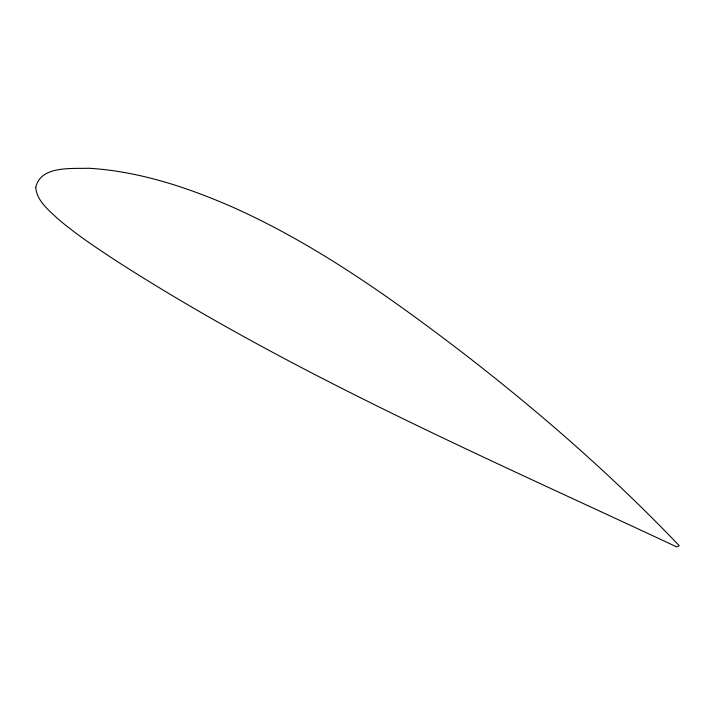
<?xml version="1.0" encoding="UTF-8"?>
<svg xmlns="http://www.w3.org/2000/svg" width="715" height="715" viewBox="0 0 715 715"><rect width="100%" height="100%" fill="white"/><g stroke="black" fill="none" stroke-linecap="round" stroke-linejoin="round"><path stroke-width="1.07" d="M35.75 187.375C36.715 200.674 48.405 209.817 57.352 218.352C76.094 234.431 96.757 248.069 117.367 261.592C293.919 374.821 487.344 458.172 676.739 546.93L679.25 545.697C611.593 474.814 537.501 410.303 459.879 350.591C388.701 296.35 314.931 243.958 232.92 207.252C187.214 187.267 138.799 171.198 88.678 168.257C71.813 168.856 40.567 165.487 35.75 187.375"/></g></svg>
